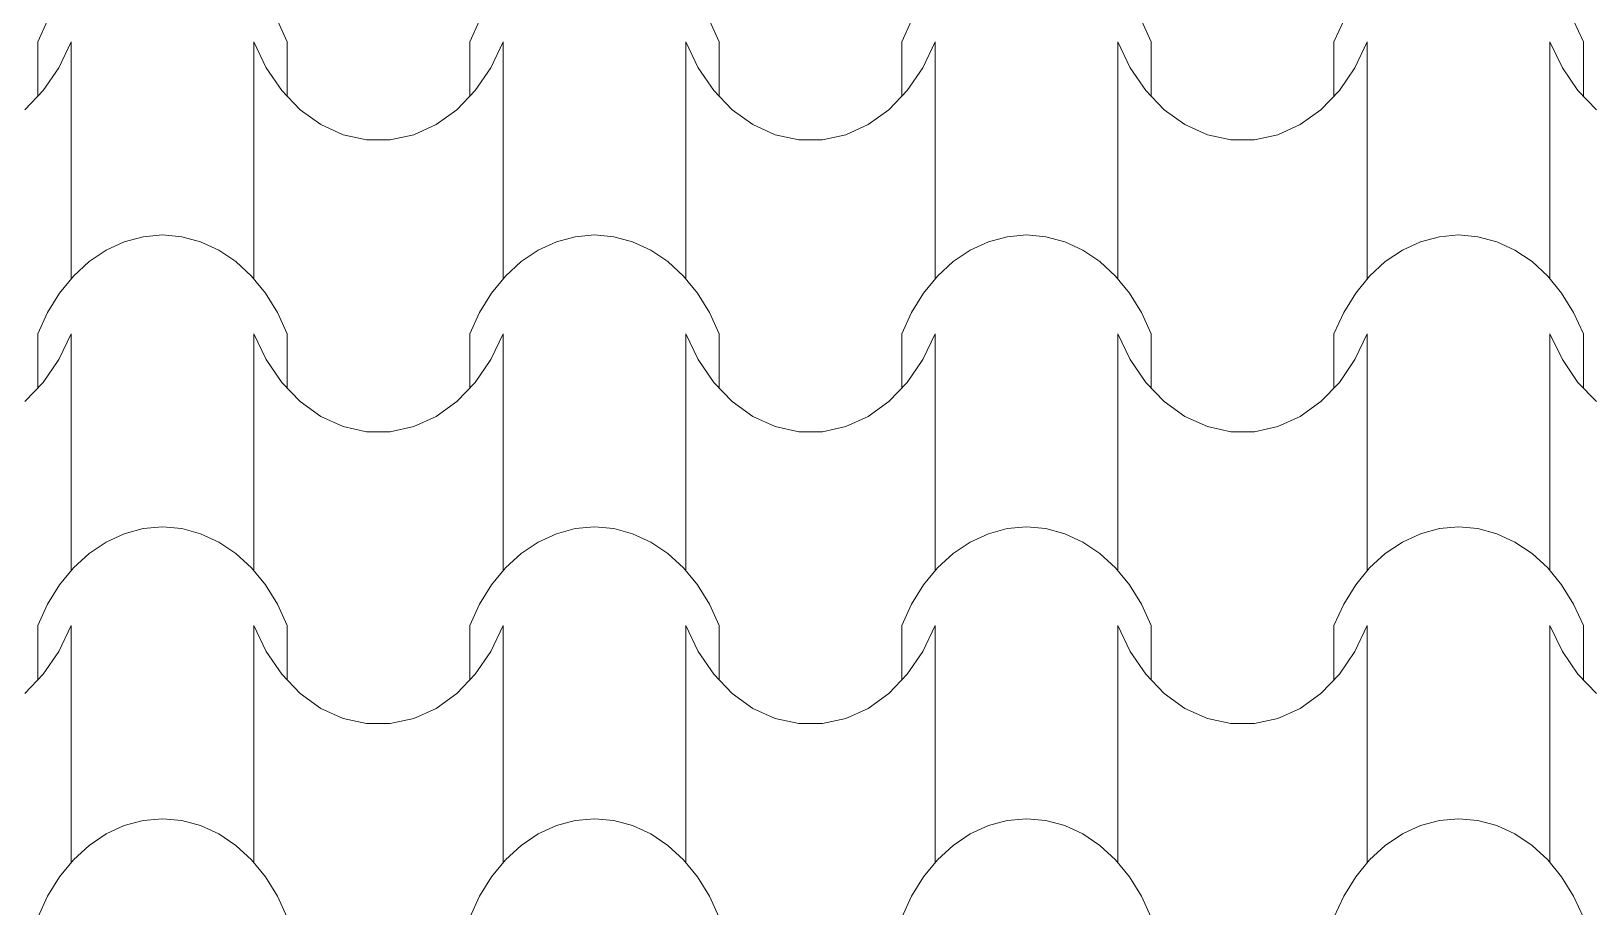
# Model space of a CAD drawing. Header units: millimetres. Extents: x 42452 to 2852333, y -419346 to 834876.
# Drawn here: x 2625101 to 2627538, y 658038 to 659407 of the extents above; entities that cross this region are included whole.
import ezdxf

# ---------------------------------------------------------------- set-up
doc = ezdxf.new("R2010")
doc.units = ezdxf.units.MM
doc.layers.add('M-2 keramitin shtrixi_Ном._пера__21_Pen_No__1', color=7, linetype='Continuous', lineweight=15)
doc.layers.add('memar', color=7, linetype='Continuous', lineweight=25)

# ---------------------------------------------------------------- blocks, each defined once
blk = doc.blocks.new('*X17')
at = {"layer": 'M-2 keramitin shtrixi_Ном._пера__21_Pen_No__1', "color": 7, "linetype": 'Continuous', "lineweight": 15}
for p, q in [((-261228.5, -1360441.5), (-261213.2, -1360408.2)), ((-260853.8, -1360408.2), (-260838.5, -1360441.5)), ((-260553, -1360441.5), (-260537.7, -1360408.2)), ((-260178.2, -1360408.2), (-260162.9, -1360441.5)), ((-259877.4, -1360441.5), (-259862.1, -1360408.2)), ((-259502.6, -1360408.2), (-259487.4, -1360441.5)), ((-259201.8, -1360441.5), (-259186.5, -1360408.2)), ((-258827.1, -1360408.2), (-258811.8, -1360441.5)), ((-261228.5, -1360526.6), (-261228.5, -1360441.5)), ((-261176.3, -1360441.5), (-261195.6, -1360482)), ((-261176.3, -1360626.6), (-261176.3, -1360441.5)), ((-260890.7, -1360626.6), (-260890.7, -1360441.5)), ((-260871.4, -1360482), (-260890.7, -1360441.5)), ((-260838.5, -1360526.6), (-260838.5, -1360441.5)), ((-260553, -1360526.6), (-260553, -1360441.5)), ((-260500.7, -1360441.5), (-260520, -1360482)), ((-260500.7, -1360626.6), (-260500.7, -1360441.5)), ((-260215.2, -1360626.6), (-260215.2, -1360441.5)), ((-260195.9, -1360482), (-260215.2, -1360441.5)), ((-260162.9, -1360526.6), (-260162.9, -1360441.5)), ((-259877.4, -1360526.6), (-259877.4, -1360441.5)), ((-259825.1, -1360441.5), (-259844.5, -1360482)), ((-259825.1, -1360626.6), (-259825.1, -1360441.5)), ((-259539.6, -1360626.6), (-259539.6, -1360441.5)), ((-259520.3, -1360482), (-259539.6, -1360441.5)), ((-259487.4, -1360526.6), (-259487.4, -1360441.5)), ((-259201.8, -1360526.6), (-259201.8, -1360441.5)), ((-259149.6, -1360441.5), (-259168.9, -1360482)), ((-259149.6, -1360626.6), (-259149.6, -1360441.5)), ((-258864.1, -1360626.6), (-258864.1, -1360441.5)), ((-258844.7, -1360482), (-258864.1, -1360441.5)), ((-258811.8, -1360526.6), (-258811.8, -1360441.5)), ((-261195.6, -1360482), (-261220, -1360517.7)), ((-260847, -1360517.7), (-260871.4, -1360482)), ((-260520, -1360482), (-260544.4, -1360517.7)), ((-260171.4, -1360517.7), (-260195.9, -1360482)), ((-259844.5, -1360482), (-259868.9, -1360517.7)), ((-259495.9, -1360517.7), (-259520.3, -1360482)), ((-259168.9, -1360482), (-259193.3, -1360517.7)), ((-258820.3, -1360517.7), (-258844.7, -1360482)), ((-261220, -1360517.7), (-261248.8, -1360547.6)), ((-260818.2, -1360547.6), (-260847, -1360517.7)), ((-260544.4, -1360517.7), (-260573.2, -1360547.6)), ((-260142.6, -1360547.6), (-260171.4, -1360517.7)), ((-259868.9, -1360517.7), (-259897.7, -1360547.6)), ((-259467.1, -1360547.6), (-259495.9, -1360517.7)), ((-259193.3, -1360517.7), (-259222.1, -1360547.6)), ((-258791.5, -1360547.6), (-258820.3, -1360517.7)), ((-260785.8, -1360570.9), (-260818.2, -1360547.6)), ((-260573.2, -1360547.6), (-260605.6, -1360570.9)), ((-260110.3, -1360570.9), (-260142.6, -1360547.6)), ((-259897.7, -1360547.6), (-259930, -1360570.9)), ((-259434.7, -1360570.9), (-259467.1, -1360547.6)), ((-259222.1, -1360547.6), (-259254.5, -1360570.9)), ((-260750.8, -1360586.7), (-260785.8, -1360570.9)), ((-260605.6, -1360570.9), (-260640.6, -1360586.7)), ((-260075.3, -1360586.7), (-260110.3, -1360570.9)), ((-259930, -1360570.9), (-259965, -1360586.7)), ((-259399.7, -1360586.7), (-259434.7, -1360570.9)), ((-259254.5, -1360570.9), (-259289.5, -1360586.7)), ((-260714.3, -1360594.8), (-260750.8, -1360586.7)), ((-260695.7, -1360594.8), (-260714.3, -1360594.8)), ((-260677.2, -1360594.8), (-260695.7, -1360594.8)), ((-260640.6, -1360586.7), (-260677.2, -1360594.8)), ((-260038.7, -1360594.8), (-260075.3, -1360586.7)), ((-260020.2, -1360594.8), (-260038.7, -1360594.8)), ((-260001.6, -1360594.8), (-260020.2, -1360594.8)), ((-259965, -1360586.7), (-260001.6, -1360594.8)), ((-259363.2, -1360594.8), (-259399.7, -1360586.7)), ((-259344.6, -1360594.8), (-259363.2, -1360594.8)), ((-259326, -1360594.8), (-259344.6, -1360594.8)), ((-259289.5, -1360586.7), (-259326, -1360594.8)), ((-261176.3, -1360811.6), (-261176.3, -1360626.6)), ((-260890.7, -1360811.6), (-260890.7, -1360626.6)), ((-260500.7, -1360811.6), (-260500.7, -1360626.6)), ((-260215.2, -1360811.6), (-260215.2, -1360626.6)), ((-259825.1, -1360811.6), (-259825.1, -1360626.6)), ((-259539.6, -1360811.6), (-259539.6, -1360626.6)), ((-259149.6, -1360811.6), (-259149.6, -1360626.6)), ((-258864.1, -1360811.6), (-258864.1, -1360626.6)), ((-261093.1, -1360754.1), (-261063.6, -1360746.2)), ((-261063.6, -1360746.2), (-261033.5, -1360743.5)), ((-261033.5, -1360743.5), (-261003.4, -1360746.2)), ((-261003.4, -1360746.2), (-260973.9, -1360754.1)), ((-260417.5, -1360754.1), (-260388, -1360746.2)), ((-260388, -1360746.2), (-260357.9, -1360743.5)), ((-260357.9, -1360743.5), (-260327.8, -1360746.2)), ((-260327.8, -1360746.2), (-260298.3, -1360754.1)), ((-259742, -1360754.1), (-259712.5, -1360746.2)), ((-259712.5, -1360746.2), (-259682.4, -1360743.5)), ((-259682.4, -1360743.5), (-259652.3, -1360746.2)), ((-259652.3, -1360746.2), (-259622.8, -1360754.1)), ((-259066.4, -1360754.1), (-259036.9, -1360746.2)), ((-259036.9, -1360746.2), (-259006.8, -1360743.5)), ((-259006.8, -1360743.5), (-258976.7, -1360746.2)), ((-258976.7, -1360746.2), (-258947.2, -1360754.1)), ((-261148.2, -1360785.2), (-261121.5, -1360767.2)), ((-261121.5, -1360767.2), (-261093.1, -1360754.1)), ((-260973.9, -1360754.1), (-260945.5, -1360767.2)), ((-260945.5, -1360767.2), (-260918.8, -1360785.2)), ((-260472.6, -1360785.2), (-260445.9, -1360767.2)), ((-260445.9, -1360767.2), (-260417.5, -1360754.1)), ((-260298.3, -1360754.1), (-260269.9, -1360767.2)), ((-260269.9, -1360767.2), (-260243.3, -1360785.2)), ((-259797.1, -1360785.2), (-259770.4, -1360767.2)), ((-259770.4, -1360767.2), (-259742, -1360754.1)), ((-259622.8, -1360754.1), (-259594.4, -1360767.2)), ((-259594.4, -1360767.2), (-259567.7, -1360785.2)), ((-259121.5, -1360785.2), (-259094.8, -1360767.2)), ((-259094.8, -1360767.2), (-259066.4, -1360754.1)), ((-258947.2, -1360754.1), (-258918.8, -1360767.2)), ((-258918.8, -1360767.2), (-258892.1, -1360785.2)), ((-261172.7, -1360807.7), (-261148.2, -1360785.2)), ((-260918.8, -1360785.2), (-260894.3, -1360807.7)), ((-260497.1, -1360807.7), (-260472.6, -1360785.2)), ((-260243.3, -1360785.2), (-260218.8, -1360807.7)), ((-259821.5, -1360807.7), (-259797.1, -1360785.2)), ((-259567.7, -1360785.2), (-259543.2, -1360807.7)), ((-259146, -1360807.7), (-259121.5, -1360785.2)), ((-258892.1, -1360785.2), (-258867.6, -1360807.7)), ((-261194.5, -1360834.4), (-261172.7, -1360807.7)), ((-260894.3, -1360807.7), (-260872.5, -1360834.4)), ((-260518.9, -1360834.4), (-260497.1, -1360807.7)), ((-260218.8, -1360807.7), (-260196.9, -1360834.4)), ((-259843.4, -1360834.4), (-259821.5, -1360807.7)), ((-259543.2, -1360807.7), (-259521.4, -1360834.4)), ((-259167.8, -1360834.4), (-259146, -1360807.7)), ((-258867.6, -1360807.7), (-258845.8, -1360834.4)), ((-261213.2, -1360864.6), (-261194.5, -1360834.4)), ((-260872.5, -1360834.4), (-260853.8, -1360864.6)), ((-260537.7, -1360864.6), (-260518.9, -1360834.4)), ((-260196.9, -1360834.4), (-260178.2, -1360864.6)), ((-259862.1, -1360864.6), (-259843.4, -1360834.4)), ((-259521.4, -1360834.4), (-259502.6, -1360864.6)), ((-259186.5, -1360864.6), (-259167.8, -1360834.4)), ((-258845.8, -1360834.4), (-258827.1, -1360864.6)), ((-261228.5, -1360897.8), (-261213.2, -1360864.6)), ((-260853.8, -1360864.6), (-260838.5, -1360897.8)), ((-260553, -1360897.8), (-260537.7, -1360864.6)), ((-260178.2, -1360864.6), (-260162.9, -1360897.8)), ((-259877.4, -1360897.8), (-259862.1, -1360864.6)), ((-259502.6, -1360864.6), (-259487.4, -1360897.8)), ((-259201.8, -1360897.8), (-259186.5, -1360864.6)), ((-258827.1, -1360864.6), (-258811.8, -1360897.8)), ((-261228.5, -1360982.9), (-261228.5, -1360897.8)), ((-261176.3, -1360897.8), (-261195.6, -1360938.3)), ((-261176.3, -1361082.9), (-261176.3, -1360897.8)), ((-260890.7, -1361082.9), (-260890.7, -1360897.8)), ((-260871.4, -1360938.3), (-260890.7, -1360897.8)), ((-260838.5, -1360982.9), (-260838.5, -1360897.8)), ((-260553, -1360982.9), (-260553, -1360897.8)), ((-260500.7, -1360897.8), (-260520, -1360938.3)), ((-260500.7, -1361082.9), (-260500.7, -1360897.8)), ((-260215.2, -1361082.9), (-260215.2, -1360897.8)), ((-260195.9, -1360938.3), (-260215.2, -1360897.8)), ((-260162.9, -1360982.9), (-260162.9, -1360897.8)), ((-259877.4, -1360982.9), (-259877.4, -1360897.8)), ((-259825.1, -1360897.8), (-259844.5, -1360938.3)), ((-259825.1, -1361082.9), (-259825.1, -1360897.8)), ((-259539.6, -1361082.9), (-259539.6, -1360897.8)), ((-259520.3, -1360938.3), (-259539.6, -1360897.8)), ((-259487.4, -1360982.9), (-259487.4, -1360897.8)), ((-259201.8, -1360982.9), (-259201.8, -1360897.8)), ((-259149.6, -1360897.8), (-259168.9, -1360938.3)), ((-259149.6, -1361082.9), (-259149.6, -1360897.8)), ((-258864.1, -1361082.9), (-258864.1, -1360897.8)), ((-258844.7, -1360938.3), (-258864.1, -1360897.8)), ((-258811.8, -1360982.9), (-258811.8, -1360897.8)), ((-261195.6, -1360938.3), (-261220, -1360974.1)), ((-260847, -1360974.1), (-260871.4, -1360938.3)), ((-260520, -1360938.3), (-260544.4, -1360974.1)), ((-260171.4, -1360974.1), (-260195.9, -1360938.3)), ((-259844.5, -1360938.3), (-259868.9, -1360974.1)), ((-259495.9, -1360974.1), (-259520.3, -1360938.3)), ((-259168.9, -1360938.3), (-259193.3, -1360974.1)), ((-258820.3, -1360974.1), (-258844.7, -1360938.3)), ((-261220, -1360974.1), (-261248.8, -1361004)), ((-260818.2, -1361004), (-260847, -1360974.1)), ((-260544.4, -1360974.1), (-260573.2, -1361004)), ((-260142.6, -1361004), (-260171.4, -1360974.1)), ((-259868.9, -1360974.1), (-259897.7, -1361004)), ((-259467.1, -1361004), (-259495.9, -1360974.1)), ((-259193.3, -1360974.1), (-259222.1, -1361004)), ((-258791.5, -1361004), (-258820.3, -1360974.1)), ((-260785.8, -1361027.2), (-260818.2, -1361004)), ((-260573.2, -1361004), (-260605.6, -1361027.2)), ((-260110.3, -1361027.2), (-260142.6, -1361004)), ((-259897.7, -1361004), (-259930, -1361027.2)), ((-259434.7, -1361027.2), (-259467.1, -1361004)), ((-259222.1, -1361004), (-259254.5, -1361027.2)), ((-260750.8, -1361043.1), (-260785.8, -1361027.2)), ((-260605.6, -1361027.2), (-260640.6, -1361043.1)), ((-260075.3, -1361043.1), (-260110.3, -1361027.2)), ((-259930, -1361027.2), (-259965, -1361043.1)), ((-259399.7, -1361043.1), (-259434.7, -1361027.2)), ((-259254.5, -1361027.2), (-259289.5, -1361043.1)), ((-260714.3, -1361051.1), (-260750.8, -1361043.1)), ((-260695.7, -1361051.1), (-260714.3, -1361051.1)), ((-260677.2, -1361051.1), (-260695.7, -1361051.1)), ((-260640.6, -1361043.1), (-260677.2, -1361051.1)), ((-260038.7, -1361051.1), (-260075.3, -1361043.1)), ((-260020.2, -1361051.1), (-260038.7, -1361051.1)), ((-260001.6, -1361051.1), (-260020.2, -1361051.1)), ((-259965, -1361043.1), (-260001.6, -1361051.1)), ((-259363.2, -1361051.1), (-259399.7, -1361043.1)), ((-259344.6, -1361051.1), (-259363.2, -1361051.1)), ((-259326, -1361051.1), (-259344.6, -1361051.1)), ((-259289.5, -1361043.1), (-259326, -1361051.1)), ((-261176.3, -1361268), (-261176.3, -1361082.9)), ((-260890.7, -1361268), (-260890.7, -1361082.9)), ((-260500.7, -1361268), (-260500.7, -1361082.9)), ((-260215.2, -1361268), (-260215.2, -1361082.9)), ((-259825.1, -1361268), (-259825.1, -1361082.9)), ((-259539.6, -1361268), (-259539.6, -1361082.9)), ((-259149.6, -1361268), (-259149.6, -1361082.9)), ((-258864.1, -1361268), (-258864.1, -1361082.9)), ((-261121.5, -1361223.6), (-261093.1, -1361210.5)), ((-261093.1, -1361210.5), (-261063.6, -1361202.5)), ((-261063.6, -1361202.5), (-261033.5, -1361199.9)), ((-261033.5, -1361199.9), (-261003.4, -1361202.5)), ((-261003.4, -1361202.5), (-260973.9, -1361210.5)), ((-260973.9, -1361210.5), (-260945.5, -1361223.6)), ((-260445.9, -1361223.6), (-260417.5, -1361210.5)), ((-260417.5, -1361210.5), (-260388, -1361202.5)), ((-260388, -1361202.5), (-260357.9, -1361199.9)), ((-260357.9, -1361199.9), (-260327.8, -1361202.5)), ((-260327.8, -1361202.5), (-260298.3, -1361210.5)), ((-260298.3, -1361210.5), (-260269.9, -1361223.6)), ((-259770.4, -1361223.6), (-259742, -1361210.5)), ((-259742, -1361210.5), (-259712.5, -1361202.5)), ((-259712.5, -1361202.5), (-259682.4, -1361199.9)), ((-259682.4, -1361199.9), (-259652.3, -1361202.5)), ((-259652.3, -1361202.5), (-259622.8, -1361210.5)), ((-259622.8, -1361210.5), (-259594.4, -1361223.6)), ((-259094.8, -1361223.6), (-259066.4, -1361210.5)), ((-259066.4, -1361210.5), (-259036.9, -1361202.5)), ((-259036.9, -1361202.5), (-259006.8, -1361199.9)), ((-259006.8, -1361199.9), (-258976.7, -1361202.5)), ((-258976.7, -1361202.5), (-258947.2, -1361210.5)), ((-258947.2, -1361210.5), (-258918.8, -1361223.6)), ((-261148.2, -1361241.6), (-261121.5, -1361223.6)), ((-260945.5, -1361223.6), (-260918.8, -1361241.6)), ((-260472.6, -1361241.6), (-260445.9, -1361223.6)), ((-260269.9, -1361223.6), (-260243.3, -1361241.6)), ((-259797.1, -1361241.6), (-259770.4, -1361223.6)), ((-259594.4, -1361223.6), (-259567.7, -1361241.6)), ((-259121.5, -1361241.6), (-259094.8, -1361223.6)), ((-258918.8, -1361223.6), (-258892.1, -1361241.6)), ((-261172.7, -1361264.1), (-261148.2, -1361241.6)), ((-260918.8, -1361241.6), (-260894.3, -1361264.1)), ((-260497.1, -1361264.1), (-260472.6, -1361241.6)), ((-260243.3, -1361241.6), (-260218.8, -1361264.1)), ((-259821.5, -1361264.1), (-259797.1, -1361241.6)), ((-259567.7, -1361241.6), (-259543.2, -1361264.1)), ((-259146, -1361264.1), (-259121.5, -1361241.6)), ((-258892.1, -1361241.6), (-258867.6, -1361264.1)), ((-261194.5, -1361290.7), (-261172.7, -1361264.1)), ((-260894.3, -1361264.1), (-260872.5, -1361290.7)), ((-260518.9, -1361290.7), (-260497.1, -1361264.1)), ((-260218.8, -1361264.1), (-260196.9, -1361290.7)), ((-259843.4, -1361290.7), (-259821.5, -1361264.1)), ((-259543.2, -1361264.1), (-259521.4, -1361290.7)), ((-259167.8, -1361290.7), (-259146, -1361264.1)), ((-258867.6, -1361264.1), (-258845.8, -1361290.7)), ((-261213.2, -1361320.9), (-261194.5, -1361290.7)), ((-260872.5, -1361290.7), (-260853.8, -1361320.9)), ((-260537.7, -1361320.9), (-260518.9, -1361290.7)), ((-260196.9, -1361290.7), (-260178.2, -1361320.9)), ((-259862.1, -1361320.9), (-259843.4, -1361290.7)), ((-259521.4, -1361290.7), (-259502.6, -1361320.9)), ((-259186.5, -1361320.9), (-259167.8, -1361290.7)), ((-258845.8, -1361290.7), (-258827.1, -1361320.9)), ((-261228.5, -1361354.2), (-261213.2, -1361320.9)), ((-260853.8, -1361320.9), (-260838.5, -1361354.2)), ((-260553, -1361354.2), (-260537.7, -1361320.9)), ((-260178.2, -1361320.9), (-260162.9, -1361354.2)), ((-259877.4, -1361354.2), (-259862.1, -1361320.9)), ((-259502.6, -1361320.9), (-259487.4, -1361354.2)), ((-259201.8, -1361354.2), (-259186.5, -1361320.9)), ((-258827.1, -1361320.9), (-258811.8, -1361354.2)), ((-261228.5, -1361439.3), (-261228.5, -1361354.2)), ((-261176.3, -1361354.2), (-261195.6, -1361394.7)), ((-261176.3, -1361539.3), (-261176.3, -1361354.2)), ((-260890.7, -1361539.3), (-260890.7, -1361354.2)), ((-260871.4, -1361394.7), (-260890.7, -1361354.2)), ((-260838.5, -1361439.3), (-260838.5, -1361354.2)), ((-260553, -1361439.3), (-260553, -1361354.2)), ((-260500.7, -1361354.2), (-260520, -1361394.7)), ((-260500.7, -1361539.3), (-260500.7, -1361354.2)), ((-260215.2, -1361539.3), (-260215.2, -1361354.2)), ((-260195.9, -1361394.7), (-260215.2, -1361354.2)), ((-260162.9, -1361439.3), (-260162.9, -1361354.2)), ((-259877.4, -1361439.3), (-259877.4, -1361354.2)), ((-259825.1, -1361354.2), (-259844.5, -1361394.7)), ((-259825.1, -1361539.3), (-259825.1, -1361354.2)), ((-259539.6, -1361539.3), (-259539.6, -1361354.2)), ((-259520.3, -1361394.7), (-259539.6, -1361354.2)), ((-259487.4, -1361439.3), (-259487.4, -1361354.2)), ((-259201.8, -1361439.3), (-259201.8, -1361354.2)), ((-259149.6, -1361354.2), (-259168.9, -1361394.7)), ((-259149.6, -1361539.3), (-259149.6, -1361354.2)), ((-258864.1, -1361539.3), (-258864.1, -1361354.2)), ((-258844.7, -1361394.7), (-258864.1, -1361354.2)), ((-258811.8, -1361439.3), (-258811.8, -1361354.2)), ((-261195.6, -1361394.7), (-261220, -1361430.4)), ((-260847, -1361430.4), (-260871.4, -1361394.7)), ((-260520, -1361394.7), (-260544.4, -1361430.4)), ((-260171.4, -1361430.4), (-260195.9, -1361394.7)), ((-259844.5, -1361394.7), (-259868.9, -1361430.4)), ((-259495.9, -1361430.4), (-259520.3, -1361394.7)), ((-259168.9, -1361394.7), (-259193.3, -1361430.4)), ((-258820.3, -1361430.4), (-258844.7, -1361394.7)), ((-261220, -1361430.4), (-261248.8, -1361460.3)), ((-260818.2, -1361460.3), (-260847, -1361430.4)), ((-260544.4, -1361430.4), (-260573.2, -1361460.3)), ((-260142.6, -1361460.3), (-260171.4, -1361430.4)), ((-259868.9, -1361430.4), (-259897.7, -1361460.3)), ((-259467.1, -1361460.3), (-259495.9, -1361430.4)), ((-259193.3, -1361430.4), (-259222.1, -1361460.3)), ((-258791.5, -1361460.3), (-258820.3, -1361430.4)), ((-260785.8, -1361483.6), (-260818.2, -1361460.3)), ((-260573.2, -1361460.3), (-260605.6, -1361483.6)), ((-260110.3, -1361483.6), (-260142.6, -1361460.3)), ((-259897.7, -1361460.3), (-259930, -1361483.6)), ((-259434.7, -1361483.6), (-259467.1, -1361460.3)), ((-259222.1, -1361460.3), (-259254.5, -1361483.6)), ((-260750.8, -1361499.4), (-260785.8, -1361483.6)), ((-260714.3, -1361507.5), (-260750.8, -1361499.4)), ((-260640.6, -1361499.4), (-260677.2, -1361507.5)), ((-260605.6, -1361483.6), (-260640.6, -1361499.4)), ((-260075.3, -1361499.4), (-260110.3, -1361483.6)), ((-260038.7, -1361507.5), (-260075.3, -1361499.4)), ((-259965, -1361499.4), (-260001.6, -1361507.5)), ((-259930, -1361483.6), (-259965, -1361499.4)), ((-259399.7, -1361499.4), (-259434.7, -1361483.6)), ((-259363.2, -1361507.5), (-259399.7, -1361499.4)), ((-259289.5, -1361499.4), (-259326, -1361507.5)), ((-259254.5, -1361483.6), (-259289.5, -1361499.4)), ((-260695.7, -1361507.5), (-260714.3, -1361507.5)), ((-260677.2, -1361507.5), (-260695.7, -1361507.5)), ((-260020.2, -1361507.5), (-260038.7, -1361507.5)), ((-260001.6, -1361507.5), (-260020.2, -1361507.5)), ((-259344.6, -1361507.5), (-259363.2, -1361507.5)), ((-259326, -1361507.5), (-259344.6, -1361507.5)), ((-261176.3, -1361724.3), (-261176.3, -1361539.3)), ((-260890.7, -1361724.3), (-260890.7, -1361539.3)), ((-260500.7, -1361724.3), (-260500.7, -1361539.3)), ((-260215.2, -1361724.3), (-260215.2, -1361539.3)), ((-259825.1, -1361724.3), (-259825.1, -1361539.3)), ((-259539.6, -1361724.3), (-259539.6, -1361539.3)), ((-259149.6, -1361724.3), (-259149.6, -1361539.3)), ((-258864.1, -1361724.3), (-258864.1, -1361539.3)), ((-261121.5, -1361679.9), (-261093.1, -1361666.8)), ((-261093.1, -1361666.8), (-261063.6, -1361658.9)), ((-261063.6, -1361658.9), (-261033.5, -1361656.2)), ((-261033.5, -1361656.2), (-261003.4, -1361658.9)), ((-261003.4, -1361658.9), (-260973.9, -1361666.8)), ((-260973.9, -1361666.8), (-260945.5, -1361679.9)), ((-260445.9, -1361679.9), (-260417.5, -1361666.8)), ((-260417.5, -1361666.8), (-260388, -1361658.9)), ((-260388, -1361658.9), (-260357.9, -1361656.2)), ((-260357.9, -1361656.2), (-260327.8, -1361658.9)), ((-260327.8, -1361658.9), (-260298.3, -1361666.8)), ((-260298.3, -1361666.8), (-260269.9, -1361679.9)), ((-259770.4, -1361679.9), (-259742, -1361666.8)), ((-259742, -1361666.8), (-259712.5, -1361658.9)), ((-259712.5, -1361658.9), (-259682.4, -1361656.2)), ((-259682.4, -1361656.2), (-259652.3, -1361658.9)), ((-259652.3, -1361658.9), (-259622.8, -1361666.8)), ((-259622.8, -1361666.8), (-259594.4, -1361679.9)), ((-259094.8, -1361679.9), (-259066.4, -1361666.8)), ((-259066.4, -1361666.8), (-259036.9, -1361658.9)), ((-259036.9, -1361658.9), (-259006.8, -1361656.2)), ((-259006.8, -1361656.2), (-258976.7, -1361658.9)), ((-258976.7, -1361658.9), (-258947.2, -1361666.8)), ((-258947.2, -1361666.8), (-258918.8, -1361679.9)), ((-261172.7, -1361720.4), (-261148.2, -1361697.9)), ((-261148.2, -1361697.9), (-261121.5, -1361679.9)), ((-260945.5, -1361679.9), (-260918.8, -1361697.9)), ((-260918.8, -1361697.9), (-260894.3, -1361720.4)), ((-260497.1, -1361720.4), (-260472.6, -1361697.9)), ((-260472.6, -1361697.9), (-260445.9, -1361679.9)), ((-260269.9, -1361679.9), (-260243.3, -1361697.9)), ((-260243.3, -1361697.9), (-260218.8, -1361720.4)), ((-259821.5, -1361720.4), (-259797.1, -1361697.9)), ((-259797.1, -1361697.9), (-259770.4, -1361679.9)), ((-259594.4, -1361679.9), (-259567.7, -1361697.9)), ((-259567.7, -1361697.9), (-259543.2, -1361720.4)), ((-259146, -1361720.4), (-259121.5, -1361697.9)), ((-259121.5, -1361697.9), (-259094.8, -1361679.9)), ((-258918.8, -1361679.9), (-258892.1, -1361697.9)), ((-258892.1, -1361697.9), (-258867.6, -1361720.4)), ((-261194.5, -1361747.1), (-261172.7, -1361720.4)), ((-260894.3, -1361720.4), (-260872.5, -1361747.1)), ((-260518.9, -1361747.1), (-260497.1, -1361720.4)), ((-260218.8, -1361720.4), (-260196.9, -1361747.1)), ((-259843.4, -1361747.1), (-259821.5, -1361720.4)), ((-259543.2, -1361720.4), (-259521.4, -1361747.1)), ((-259167.8, -1361747.1), (-259146, -1361720.4)), ((-258867.6, -1361720.4), (-258845.8, -1361747.1)), ((-261213.2, -1361777.3), (-261194.5, -1361747.1)), ((-260872.5, -1361747.1), (-260853.8, -1361777.3)), ((-260537.7, -1361777.3), (-260518.9, -1361747.1)), ((-260196.9, -1361747.1), (-260178.2, -1361777.3)), ((-259862.1, -1361777.3), (-259843.4, -1361747.1)), ((-259521.4, -1361747.1), (-259502.6, -1361777.3)), ((-259186.5, -1361777.3), (-259167.8, -1361747.1)), ((-258845.8, -1361747.1), (-258827.1, -1361777.3)), ((-261228.5, -1361810.5), (-261213.2, -1361777.3)), ((-260853.8, -1361777.3), (-260838.5, -1361810.5)), ((-260553, -1361810.5), (-260537.7, -1361777.3)), ((-260178.2, -1361777.3), (-260162.9, -1361810.5)), ((-259877.4, -1361810.5), (-259862.1, -1361777.3)), ((-259502.6, -1361777.3), (-259487.4, -1361810.5)), ((-259201.8, -1361810.5), (-259186.5, -1361777.3)), ((-258827.1, -1361777.3), (-258811.8, -1361810.5))]:
    blk.add_line(p, q, dxfattribs=at)
blk = doc.blocks.new('Fill_2')
at = {"layer": 'M-2 keramitin shtrixi_Ном._пера__21_Pen_No__1', "color": 7, "linetype": 'Continuous', "lineweight": 15}
blk.add_blockref('*X17', (0, 0), dxfattribs=at)

msp = doc.modelspace()

# ---------------------------------------------------------------- block references
at = {"layer": 'memar', "color": 7, "linetype": 'Continuous', "lineweight": 25}
msp.add_blockref('Fill_2', (2886339.52978, 2019832.0495), dxfattribs=at)

doc.saveas('drawing.dxf')
